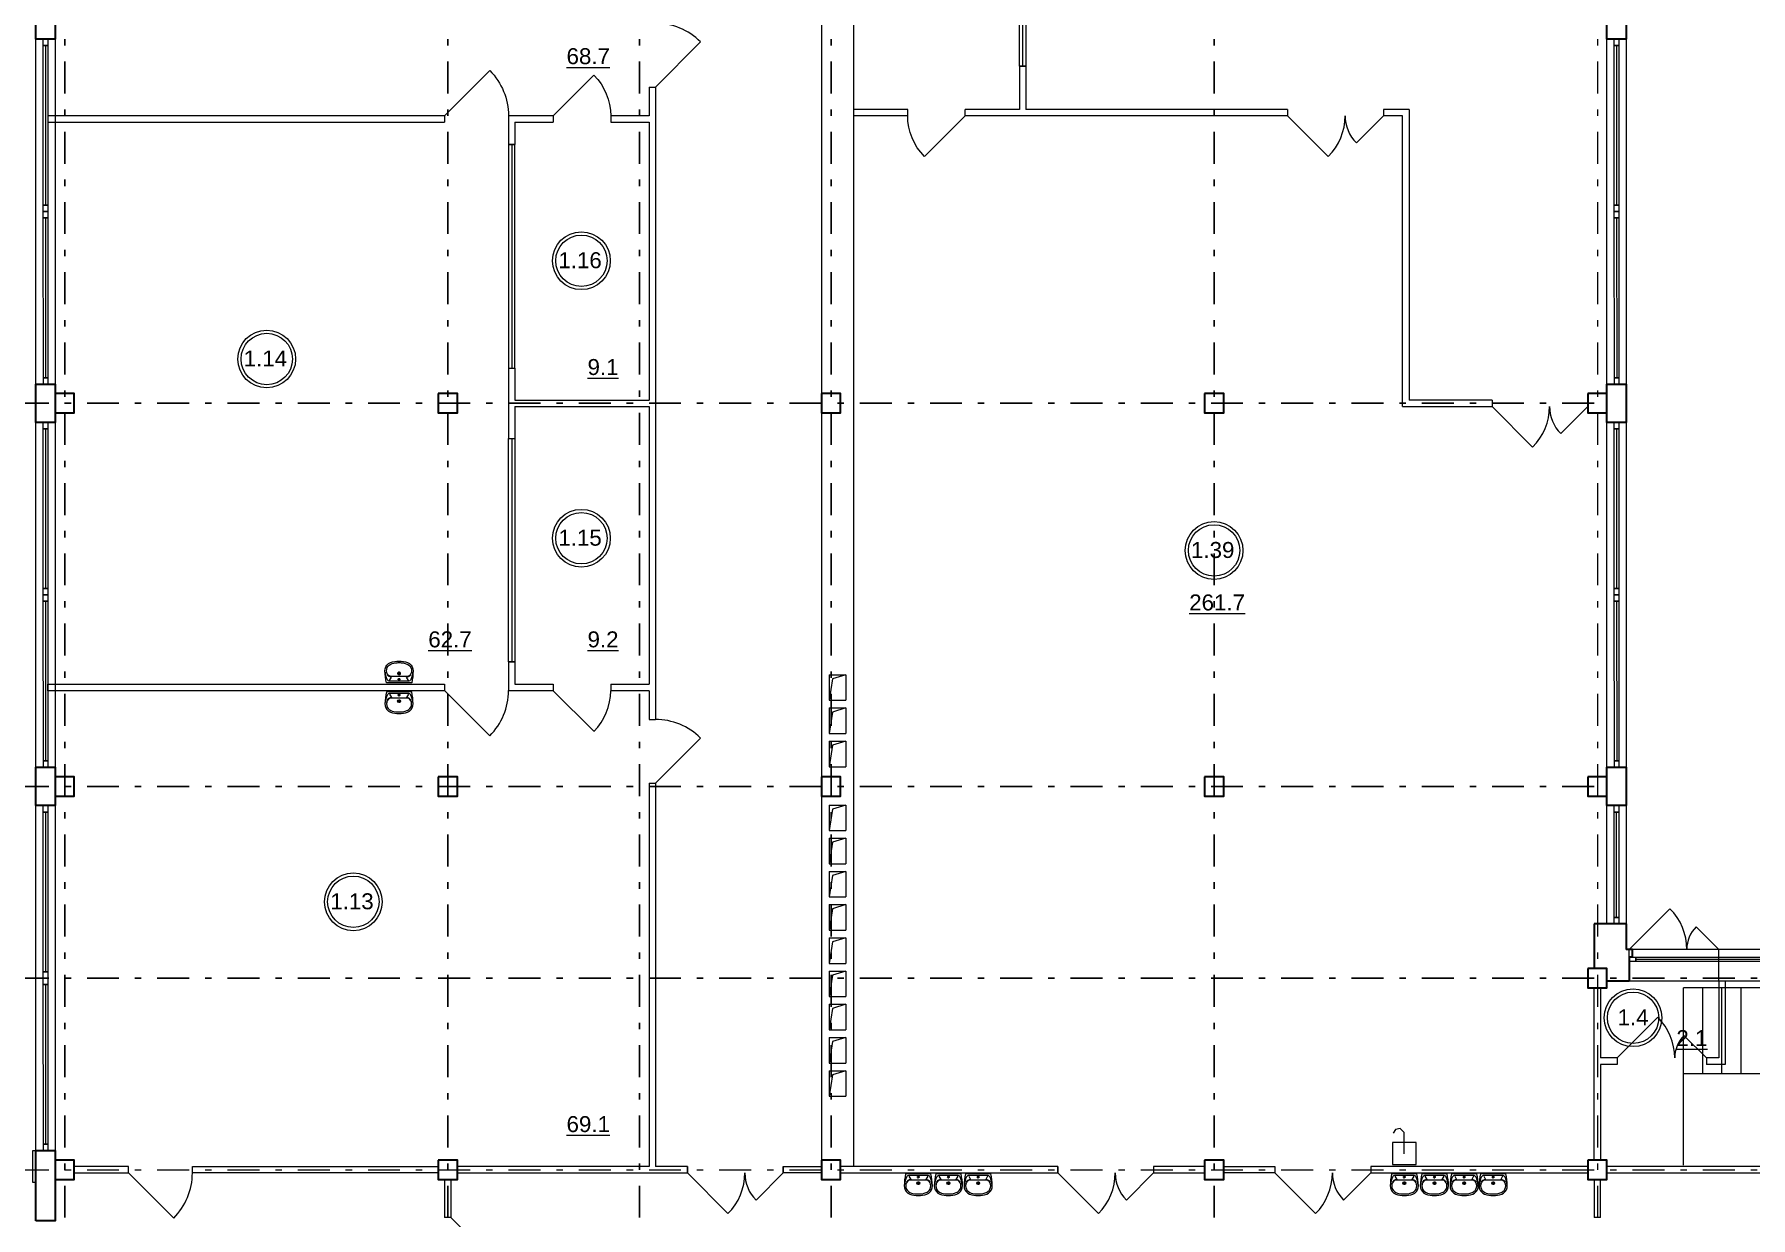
# Model space of a CAD drawing. Header units: metres. Extents: x -306 to 273, y -329 to 512.
# Drawn here: x -4.31 to 22.56, y 397.03 to 415.55 of the extents above; entities that cross this region are included whole.
import ezdxf
from ezdxf.enums import TextEntityAlignment as Align

# ---------------------------------------------------------------- set-up
doc = ezdxf.new("R2010")
doc.units = ezdxf.units.M
doc.header["$MEASUREMENT"] = 0
doc.linetypes.add('( Dashdot )', pattern=[1.001, 0.5, -0.25, 0.001, -0.25])
doc.linetypes.add('DGN Style 3', pattern=[9.681301, 6.915215, -2.766086])
doc.styles.add('Style-Arial', font='arial.ttf')

# ---------------------------------------------------------------- blocks, each defined once
blk = doc.blocks.new('*U1657')
at = {"color": 7, "linetype": 'Continuous', "lineweight": 0}
blk.add_line((1.25, 0.001), (-1.25, -0.001), dxfattribs=at)
at = {"color": 7, "linetype": 'Continuous', "lineweight": 13, "flags": 128}
for points in [[(-1.35, 0.034), (-1.25, 0.034), (-1.25, -0.036), (-1.35, -0.036), (-1.35, 0.034)], [(1.25, 0.036), (1.35, 0.036), (1.35, -0.034), (1.25, -0.034), (1.25, 0.036)]]:
    blk.add_lwpolyline(points, close=True, dxfattribs=at)
at = {"color": 7, "linetype": 'Continuous', "lineweight": 0, "flags": 128}
blk.add_lwpolyline([(-1.25, 0.034), (1.25, 0.036), (1.25, -0.034), (-1.25, -0.036), (-1.25, 0.034)], close=True, dxfattribs=at)
blk = doc.blocks.new('*U1656')
at = {"color": 7, "linetype": 'Continuous', "lineweight": 0}
blk.add_line((1.25, 0), (-1.25, 0), dxfattribs=at)
at = {"color": 7, "linetype": 'Continuous', "lineweight": 13, "flags": 128}
for points in [[(-1.35, 0.035), (-1.25, 0.035), (-1.25, -0.035), (-1.35, -0.035), (-1.35, 0.035)], [(1.25, 0.035), (1.35, 0.035), (1.35, -0.035), (1.25, -0.035), (1.25, 0.035)]]:
    blk.add_lwpolyline(points, close=True, dxfattribs=at)
at = {"color": 7, "linetype": 'Continuous', "lineweight": 0, "flags": 128}
blk.add_lwpolyline([(-1.25, 0.035), (1.25, 0.035), (1.25, -0.035), (-1.25, -0.035), (-1.25, 0.035)], close=True, dxfattribs=at)
blk = doc.blocks.new('*U1779')
at = {"color": 7, "linetype": 'Continuous', "lineweight": 13}
for radius in [0.452, 0.402]:
    blk.add_circle((0, 0), radius, dxfattribs=at)
at = {"color": 7, "linetype": 'Continuous', "lineweight": 13, "style": 'Style-Arial'}
blk.add_text('1.13', height=0.25, dxfattribs=at).set_placement((-0.361, 0.133), align=Align.TOP_LEFT)
blk = doc.blocks.new('*U1780')
at = {"color": 7, "linetype": 'Continuous', "lineweight": 13}
for radius in [0.452, 0.402]:
    blk.add_circle((0, 0), radius, dxfattribs=at)
at = {"color": 7, "linetype": 'Continuous', "lineweight": 13, "style": 'Style-Arial'}
blk.add_text('1.14', height=0.25, dxfattribs=at).set_placement((-0.361, 0.133), align=Align.TOP_LEFT)
blk = doc.blocks.new('*U1781')
at = {"color": 7, "linetype": 'Continuous', "lineweight": 13}
for radius in [0.452, 0.402]:
    blk.add_circle((0, 0), radius, dxfattribs=at)
at = {"color": 7, "linetype": 'Continuous', "lineweight": 13, "style": 'Style-Arial'}
blk.add_text('1.16', height=0.25, dxfattribs=at).set_placement((-0.361, 0.133), align=Align.TOP_LEFT)
blk = doc.blocks.new('*U1782')
at = {"color": 7, "linetype": 'Continuous', "lineweight": 13}
for radius in [0.452, 0.402]:
    blk.add_circle((0, 0), radius, dxfattribs=at)
at = {"color": 7, "linetype": 'Continuous', "lineweight": 13, "style": 'Style-Arial'}
blk.add_text('1.15', height=0.25, dxfattribs=at).set_placement((-0.361, 0.133), align=Align.TOP_LEFT)
blk = doc.blocks.new('*U1660')
at = {"color": 7, "linetype": 'Continuous', "lineweight": 13}
for p, q in [((-0.13, 0.2), (0.13, 0.2)), ((-0.13, 0.2), (-0.13, -0.2)), ((0.13, 0.2), (0.13, -0.2)), ((-0.13, -0.2), (0.13, -0.2))]:
    blk.add_line(p, q, dxfattribs=at)
at = {"color": 7, "linetype": 'Continuous', "lineweight": 13, "flags": 128}
blk.add_lwpolyline([(0.13, 0.2), (-0.076, 0.136), (-0.13, -0.2)], dxfattribs=at)
blk = doc.blocks.new('*U1771')
at = {"color": 7, "linetype": 'Continuous', "lineweight": 13}
for radius in [0.452, 0.402]:
    blk.add_circle((0, 0), radius, dxfattribs=at)
at = {"color": 7, "linetype": 'Continuous', "lineweight": 13, "style": 'Style-Arial'}
blk.add_text('1.39', height=0.25, dxfattribs=at).set_placement((-0.361, 0.133), align=Align.TOP_LEFT)
blk = doc.blocks.new('*U1748')
at = {"color": 7, "linetype": 'Continuous', "lineweight": 13}
for radius in [0.452, 0.402]:
    blk.add_circle((0, 0), radius, dxfattribs=at)
at = {"color": 7, "linetype": 'Continuous', "lineweight": 13, "style": 'Style-Arial'}
blk.add_text('1.4', height=0.25, dxfattribs=at).set_placement((-0.242, 0.133), align=Align.TOP_LEFT)
blk = doc.blocks.new('ум9')
at = {"color": 252, "lineweight": 13}
for p, q in [((0.317, 0), (-0.317, 0)), ((-0.237, -0.059), (-0.19, -0.143)), ((0.228, -0.039), (-0.228, -0.039)), ((0.185, -0.156), (-0.171, -0.156)), ((0.046, -0.234), (-0.046, -0.234)), ((0.035, -0.08), (-0.035, -0.08)), ((0, -0.115), (0, -0.045)), ((0, -0.189), (0, -0.28)), ((0.237, -0.059), (0.19, -0.143))]:
    blk.add_line(p, q, dxfattribs=at)
for centre, radius in [((0, -0.234), 0.0351), ((0, -0.08), 0.0221), ((0, -0.234), 0.0221)]:
    blk.add_circle(centre, radius, dxfattribs=at)
for centre, radius, start, end in [((1.163, -0.334), 1.518, 167.3206, 178.6525), ((-0.135, -0.304), 0.22, 178.312, 234.1043), ((-0.355, -0.298), 0.00065, 358.312, 358.6525), ((0.089, -0.267), 0.429, 154.5977, 180.3349), ((-0.317, -0.001), 0.00065, 90, 167.3206), ((-0.135, -0.303), 0.18, 141.0504, 245.2718), ((-0.228, -0.117), 0.078, 90, 154.5977), ((-0.135, -0.303), 0.193, 141.0504, 147.7493), ((-0.181, -0.302), 0.159, 98.7111, 129.9424), ((-0.181, -0.302), 0.146, 86.1548, 129.9424), ((0.181, -0.302), 0.146, 50.0576, 93.8452), ((0.181, -0.302), 0.159, 50.0576, 81.2889), ((0.135, -0.303), 0.18, 294.7282, 38.9496), ((0.228, -0.117), 0.078, 25.4023, 90), ((0.135, -0.304), 0.22, 305.8957, 1.688), ((0.135, -0.303), 0.193, 32.2507, 38.9496), ((-0.089, -0.267), 0.429, 359.6651, 25.4023), ((0.317, -0.001), 0.00065, 12.6794, 90), ((-1.163, -0.334), 1.518, 1.3475, 12.6794), ((0.355, -0.298), 0.00065, 181.3475, 181.688), ((-0.035, -0.093), 0.452, 239.6448, 267.5368), ((-0.035, -0.093), 0.413, 244.8898, 267.5368), ((0, 0.104), 0.65, 265.1692, 274.8308), ((0, 0.104), 0.611, 265.1692, 274.8308), ((0.035, -0.093), 0.413, 272.4632, 300.3552), ((0.035, -0.093), 0.452, 272.4632, 300.3552)]:
    blk.add_arc(centre, radius, start, end, dxfattribs=at)
blk = doc.blocks.new('*U2074')
at = {"color": 252, "lineweight": 13, "flags": 128}
blk.add_lwpolyline([(-0.002, -0.114), (-0.002, 0.218), (-0.064, 0.283), (-0.14, 0.267), (-0.174, 0.208)], dxfattribs=at)
blk.add_lwpolyline([(-0.185, -0.283), (0.185, -0.283), (0.185, 0.062), (-0.185, 0.062), (-0.185, -0.283)], close=True, dxfattribs=at)
blk = doc.blocks.new('*U1894')
at = {"color": 7, "lineweight": 13}
for p, q in [((-0.7, -0.318), (-0.064, 0.318)), ((0.7, -0.318), (0.346, 0.035))]:
    blk.add_line(p, q, dxfattribs=at)
at = {"color": 7, "lineweight": 0}
for centre, radius, start, end in [((-0.7, -0.318), 0.9, 0, 45), ((0.7, -0.318), 0.5, 135, 180)]:
    blk.add_arc(centre, radius, start, end, dxfattribs=at)
blk = doc.blocks.new('*U1890')
at = {"color": 7, "linetype": 'Continuous', "lineweight": 13}
for p, q in [((0.318, 0.75), (-0.318, 0.114)), ((0.318, -0.75), (-0.106, -0.326))]:
    blk.add_line(p, q, dxfattribs=at)
at = {"color": 7, "linetype": 'Continuous', "lineweight": 0}
for centre, radius, start, end in [((0.318, 0.75), 0.9, 225, 270), ((0.318, -0.75), 0.6, 90, 135)]:
    blk.add_arc(centre, radius, start, end, dxfattribs=at)
blk = doc.blocks.new('*U1888')
at = {"color": 7, "lineweight": 13}
blk.add_line((-0.5, 0.354), (0.207, -0.354), dxfattribs=at)
at = {"color": 7, "lineweight": 0}
blk.add_arc((-0.5, 0.354), 1, 315, 360, dxfattribs=at)
blk = doc.blocks.new('*U2060')
at = {"color": 7, "lineweight": 13}
blk.add_line((-0.318, -0.45), (0.318, 0.186), dxfattribs=at)
at = {"color": 7, "lineweight": 0}
blk.add_arc((-0.318, -0.45), 0.9, 45, 90, dxfattribs=at)

msp = doc.modelspace()

# ---------------------------------------------------------------- linework, layer by layer
at = {"color": 1, "linetype": '( Dashdot )'}
for p, q in [((-3.83381548, 432.72924535), (-3.83381548, 384.20583039)), ((2.16618452, 432.72924535), (2.16618452, 384.20583039)), ((5.16618452, 432.72924535), (5.16618452, 384.20583039)), ((8.16618452, 432.72924535), (8.16618452, 384.20583039)), ((14.16618452, 432.72924535), (14.16618452, 384.20583039)), ((-6.78540339, 409.77924535), (20.16618452, 409.77924535)), ((-6.78540339, 403.77924535), (20.16618452, 403.77924535)), ((-6.78540339, 400.77924535), (65.11459661, 400.77924535))]:
    msp.add_line(p, q, dxfattribs=at)
at = {"color": 1, "linetype": '( Dashdot )', "lineweight": 0}
for p, q in [((20.16618452, 432.72924535), (20.16618452, 384.20583039)), ((-6.78540339, 397.77924535), (65.11459661, 397.77924535))]:
    msp.add_line(p, q, dxfattribs=at)
at = {"color": 7, "linetype": 'Continuous', "lineweight": 13}
for p, q in [((8.01459661, 421.62924535), (8.01459661, 412.52924535)), ((8.51459661, 421.62924535), (8.51459661, 412.52924535)), ((11.11459661, 415.05424535), (11.11459661, 414.37924535)), ((11.21459661, 415.05424535), (11.21459661, 414.37924535)), ((5.31459661, 414.72924535), (5.41459661, 414.72924535)), ((5.31459661, 414.72924535), (5.31459661, 414.27924535)), ((5.41459661, 414.72924535), (5.41459661, 404.82924535)), ((2.11459661, 414.27924535), (2.11459661, 414.17924535)), ((3.11459661, 414.27924535), (3.11459661, 414.17924535)), ((3.11459661, 414.17924535), (3.11459661, 413.82924535)), ((3.21459661, 414.17924535), (3.21459661, 413.82924535)), ((3.81459661, 414.27924535), (3.81459661, 414.17924535)), ((4.71459661, 414.27924535), (4.71459661, 414.17924535)), ((5.31459661, 414.17924535), (5.31459661, 409.82924535)), ((9.36459661, 414.37924535), (8.51459661, 414.37924535)), ((9.36459661, 414.27924535), (8.51459661, 414.27924535)), ((9.36459661, 414.27924535), (9.36459661, 414.37924535)), ((10.26459661, 414.27924535), (9.6282005, 413.64284925)), ((11.11459661, 414.37924535), (10.26459661, 414.37924535)), ((10.26459661, 414.27924535), (10.26459661, 414.37924535)), ((15.31459661, 414.27924535), (10.26459661, 414.27924535)), ((15.31459661, 414.37924535), (11.21459661, 414.37924535)), ((15.31459661, 414.37924535), (15.31459661, 414.27924535)), ((17.21459661, 414.37924535), (16.81459661, 414.37924535)), ((16.81459661, 414.37924535), (16.81459661, 414.27924535)), ((17.11459661, 414.27924535), (16.81459661, 414.27924535)), ((3.11459661, 413.82924535), (3.21459661, 413.82924535)), ((8.01459661, 412.52924535), (8.01459661, 397.62924535)), ((8.51459661, 412.52924535), (8.51459661, 397.82924535)), ((3.11459661, 410.32924535), (3.11459661, 409.22924535)), ((3.21459661, 410.32924535), (3.21459661, 409.82924535)), ((3.21459661, 409.82924535), (5.31459661, 409.82924535)), ((3.21459661, 409.72924535), (5.31459661, 409.72924535)), ((3.21459661, 409.72924535), (3.21459661, 409.22924535)), ((5.31459661, 409.72924535), (5.31459661, 405.37924535)), ((18.51459661, 409.82924535), (18.51459661, 409.72924535)), ((3.11459661, 405.72924535), (3.21459661, 405.72924535)), ((3.11459661, 405.72924535), (3.11459661, 405.27924535)), ((3.21459661, 405.72924535), (3.21459661, 405.37924535)), ((2.11459661, 405.37924535), (2.11459661, 405.27924535)), ((3.81459661, 405.37924535), (3.81459661, 405.27924535)), ((4.71459661, 405.37924535), (4.71459661, 405.27924535)), ((5.31459661, 405.27924535), (5.31459661, 404.82924535)), ((5.31459661, 404.82924535), (5.41459661, 404.82924535)), ((5.31459661, 403.82924535), (5.41459661, 403.82924535)), ((5.31459661, 403.82924535), (5.31459661, 397.82924535)), ((5.41459661, 403.82924535), (5.41459661, 397.82924535)), ((22.06459661, 400.72924535), (22.06459661, 399.52924535)), ((22.16459661, 400.72924535), (22.16459661, 399.42924535)), ((20.47459661, 399.52924535), (20.21459661, 399.52924535)), ((20.47459661, 399.42924535), (20.21459661, 399.42924535)), ((22.06459661, 399.52924535), (21.87459661, 399.52924535)), ((22.16459661, 399.42924535), (21.87459661, 399.42924535)), ((5.91459661, 397.82924535), (5.91459661, 397.72924535)), ((7.41459661, 397.82924535), (7.41459661, 397.72924535)), ((11.71459661, 397.82924535), (11.71459661, 397.72924535)), ((13.21459661, 397.82924535), (13.21459661, 397.72924535)), ((15.11459661, 397.82924535), (15.11459661, 397.72924535)), ((16.61459661, 397.82924535), (16.61459661, 397.72924535)), ((2.21459661, 397.02924535), (2.11459661, 397.02924535)), ((20.21459661, 397.02924535), (20.11459661, 397.02924535))]:
    msp.add_line(p, q, dxfattribs=at)
at = {"color": 7, "lineweight": 0}
for p, q in [((11.16459661, 419.25424535), (11.16459661, 415.05424535)), ((3.16459661, 413.82924535), (3.16459661, 410.32924535)), ((3.16459661, 409.22924535), (3.16459661, 405.72924535))]:
    msp.add_line(p, q, dxfattribs=at)
at = {"color": 7, "lineweight": 13}
for p, q in [((11.11459661, 415.05424535), (11.21459661, 415.05424535)), ((3.11459661, 410.32924535), (3.21459661, 410.32924535)), ((3.11459661, 409.22924535), (3.21459661, 409.22924535))]:
    msp.add_line(p, q, dxfattribs=at)
at = {"color": 7, "linetype": 'Continuous', "lineweight": 0}
for p, q in [((20.46459661, 401.72924535), (20.46459661, 403.37924535)), ((25.91459661, 401.22924535), (20.71459661, 401.22924535)), ((20.76459661, 401.07424535), (23.26459661, 401.07424535)), ((25.96459661, 400.72924535), (20.66459661, 400.72924535))]:
    msp.add_line(p, q, dxfattribs=at)
at = {"color": 7, "linetype": 'Continuous', "lineweight": 30}
for p, q in [((20.61459661, 401.62924535), (20.11459661, 401.62924535)), ((20.11459661, 401.62924535), (20.11459661, 400.92924535)), ((20.61459661, 401.62924535), (20.61459661, 401.22924535)), ((20.71459661, 401.22924535), (20.61459661, 401.22924535)), ((20.66459661, 401.10924535), (20.66459661, 400.72924535)), ((20.71459661, 401.10924535), (20.66459661, 401.10924535)), ((20.71459661, 401.10924535), (20.71459661, 401.22924535)), ((20.66459661, 400.72924535), (20.31459661, 400.72924535))]:
    msp.add_line(p, q, dxfattribs=at)
at = {"color": 7, "linetype": 'DGN Style 3', "lineweight": 0}
for p, q in [((20.66459661, 400.72924535), (20.66459661, 401.22924535)), ((22.06459661, 400.72924535), (22.06459661, 401.22924535)), ((21.51459661, 397.84924535), (21.51459661, 400.62924535)), ((22.71459661, 400.62924535), (21.51459661, 400.62924535)), ((21.81459661, 399.27924535), (21.81459661, 400.62924535)), ((22.11459661, 399.27924535), (22.11459661, 400.62924535)), ((22.41459661, 399.27924535), (22.41459661, 400.62924535)), ((23.31459661, 399.27924535), (21.51459661, 399.27924535))]:
    msp.add_line(p, q, dxfattribs=at)
at = {"color": 7, "lineweight": 0, "flags": 128}
for points in [[(11.11459661, 419.25424535), (11.21459661, 419.25424535), (11.21459661, 415.05424535), (11.11459661, 415.05424535), (11.11459661, 419.25424535)], [(3.11459661, 410.32924535), (3.21459661, 410.32924535), (3.21459661, 413.82924535), (3.11459661, 413.82924535), (3.11459661, 410.32924535)], [(3.11459661, 405.72924535), (3.11459661, 409.22924535), (3.21459661, 409.22924535), (3.21459661, 405.72924535), (3.11459661, 405.72924535)]]:
    msp.add_lwpolyline(points, close=True, dxfattribs=at)
at = {"color": 7, "linetype": 'Continuous', "lineweight": 30, "flags": 128}
for points in [[(-4.28540339, 415.47924535), (-4.28540339, 416.07924535), (-3.98540339, 416.07924535), (-3.98540339, 415.47924535), (-4.28540339, 415.47924535)], [(20.31459661, 415.47924535), (20.31459661, 416.07924535), (20.61459661, 416.07924535), (20.61459661, 415.47924535), (20.31459661, 415.47924535)], [(-4.28540339, 409.47924535), (-4.28540339, 410.07924535), (-3.98540339, 410.07924535), (-3.98540339, 409.47924535), (-4.28540339, 409.47924535)], [(-3.98540339, 409.92924535), (-3.98540339, 409.62924535), (-3.68540339, 409.62924535), (-3.68540339, 409.92924535), (-3.98540339, 409.92924535)], [(2.01459661, 409.92924535), (2.01459661, 409.62924535), (2.31459661, 409.62924535), (2.31459661, 409.92924535), (2.01459661, 409.92924535)], [(8.01459661, 409.92924535), (8.01459661, 409.62924535), (8.31459661, 409.62924535), (8.31459661, 409.92924535), (8.01459661, 409.92924535)], [(14.01459661, 409.92924535), (14.01459661, 409.62924535), (14.31459661, 409.62924535), (14.31459661, 409.92924535), (14.01459661, 409.92924535)], [(20.01459661, 409.92924535), (20.01459661, 409.62924535), (20.31459661, 409.62924535), (20.31459661, 409.92924535), (20.01459661, 409.92924535)], [(20.31459661, 409.47924535), (20.31459661, 410.07924535), (20.61459661, 410.07924535), (20.61459661, 409.47924535), (20.31459661, 409.47924535)], [(-4.28540339, 403.47924535), (-4.28540339, 404.07924535), (-3.98540339, 404.07924535), (-3.98540339, 403.47924535), (-4.28540339, 403.47924535)], [(20.31459661, 403.47924535), (20.31459661, 404.07924535), (20.61459661, 404.07924535), (20.61459661, 403.47924535), (20.31459661, 403.47924535)], [(-3.98540339, 403.92924535), (-3.98540339, 403.62924535), (-3.68540339, 403.62924535), (-3.68540339, 403.92924535), (-3.98540339, 403.92924535)], [(2.01459661, 403.92924535), (2.01459661, 403.62924535), (2.31459661, 403.62924535), (2.31459661, 403.92924535), (2.01459661, 403.92924535)], [(8.01459661, 403.92924535), (8.01459661, 403.62924535), (8.31459661, 403.62924535), (8.31459661, 403.92924535), (8.01459661, 403.92924535)], [(14.01459661, 403.92924535), (14.01459661, 403.62924535), (14.31459661, 403.62924535), (14.31459661, 403.92924535), (14.01459661, 403.92924535)], [(20.01459661, 403.92924535), (20.01459661, 403.62924535), (20.31459661, 403.62924535), (20.31459661, 403.92924535), (20.01459661, 403.92924535)], [(20.01459661, 400.92924535), (20.01459661, 400.62924535), (20.31459661, 400.62924535), (20.31459661, 400.92924535), (20.01459661, 400.92924535)], [(-4.28540339, 396.97924535), (-4.28540339, 398.07924535), (-3.98540339, 398.07924535), (-3.98540339, 396.97924535), (-4.28540339, 396.97924535)], [(-3.98540339, 397.92924535), (-3.98540339, 397.62924535), (-3.68540339, 397.62924535), (-3.68540339, 397.92924535), (-3.98540339, 397.92924535)], [(2.01459661, 397.92924535), (2.01459661, 397.62924535), (2.31459661, 397.62924535), (2.31459661, 397.92924535), (2.01459661, 397.92924535)], [(8.01459661, 397.92924535), (8.01459661, 397.62924535), (8.31459661, 397.62924535), (8.31459661, 397.92924535), (8.01459661, 397.92924535)], [(14.01459661, 397.92924535), (14.01459661, 397.62924535), (14.31459661, 397.62924535), (14.31459661, 397.92924535), (14.01459661, 397.92924535)], [(20.01459661, 397.92924535), (20.01459661, 397.62924535), (20.31459661, 397.62924535), (20.31459661, 397.92924535), (20.01459661, 397.92924535)]]:
    msp.add_lwpolyline(points, close=True, dxfattribs=at)
at = {"color": 7, "linetype": 'Continuous', "lineweight": 0, "flags": 128}
for points in [[(-4.28540339, 410.07924535), (-4.28540339, 415.47924535), (-3.98540339, 415.47924535), (-3.98540339, 410.07924535), (-4.28540339, 410.07924535)], [(20.31459661, 410.07924535), (20.31459661, 415.47924535), (20.61459661, 415.47924535), (20.61459661, 410.07924535), (20.31459661, 410.07924535)], [(-4.28540339, 404.07924535), (-4.28540339, 409.47924535), (-3.98540339, 409.47924535), (-3.98540339, 404.07924535), (-4.28540339, 404.07924535)], [(20.31459661, 404.07924535), (20.31459661, 409.47924535), (20.61459661, 409.47924535), (20.61459661, 404.07924535), (20.31459661, 404.07924535)], [(-4.28540339, 398.07924535), (-4.28540339, 403.47924535), (-3.98540339, 403.47924535), (-3.98540339, 398.07924535), (-4.28540339, 398.07924535)], [(20.61459661, 403.47924535), (20.61459661, 401.62924535), (20.31459661, 401.62924535), (20.31459661, 403.47924535), (20.61459661, 403.47924535)], [(20.42959661, 403.37924535), (20.49959661, 403.37924535), (20.49959661, 401.72924535), (20.42959661, 401.72924535), (20.42959661, 403.37924535)], [(25.96459661, 401.10924535), (25.96459661, 401.03924535), (20.76459661, 401.03924535), (20.76459661, 401.10924535), (25.96459661, 401.10924535)]]:
    msp.add_lwpolyline(points, close=True, dxfattribs=at)
at = {"color": 7, "linetype": 'Continuous', "lineweight": 13, "flags": 128}
for points in [[(2.11459661, 414.27924535), (-4.09930618, 414.27924535), (-4.09930618, 414.17924535), (2.11459661, 414.17924535)], [(3.81459661, 414.27924535), (3.11459661, 414.27924535)], [(3.21459661, 414.17924535), (3.81459661, 414.17924535)], [(5.31459661, 414.27924535), (4.71459661, 414.27924535)], [(4.71459661, 414.17924535), (5.31459661, 414.17924535)], [(17.11459661, 409.72924535), (17.11459661, 414.27924535)], [(17.21459661, 414.37924535), (17.21459661, 409.82924535)], [(17.11459661, 409.72924535), (18.51459661, 409.72924535)], [(18.51459661, 409.82924535), (17.21459661, 409.82924535)], [(2.11459661, 405.27924535), (-4.09930618, 405.27924535), (-4.09930618, 405.37924535), (2.11459661, 405.37924535)], [(3.81459661, 405.27924535), (3.11459661, 405.27924535)], [(3.21459661, 405.37924535), (3.81459661, 405.37924535)], [(4.71459661, 405.37924535), (5.31459661, 405.37924535)], [(5.31459661, 405.27924535), (4.71459661, 405.27924535)], [(20.21459661, 399.42924535), (20.21459661, 397.92924535), (20.11459661, 397.92924535), (20.11459661, 400.62924535), (20.21459661, 400.62924535), (20.21459661, 399.52924535)], [(20.47459661, 399.52924535), (20.47459661, 399.42924535)], [(21.87459661, 399.52924535), (21.87459661, 399.42924535)], [(5.31459661, 397.82924535), (2.31459661, 397.82924535), (2.31459661, 397.72924535), (5.91459661, 397.72924535), (5.91459661, 397.82924535), (5.41459661, 397.82924535)], [(24.61459661, 397.82924535), (20.31459661, 397.82924535), (20.31459661, 397.72924535), (24.61459661, 397.72924535)], [(2.21459661, 397.02924535), (2.21459661, 397.62924535), (2.11459661, 397.62924535), (2.11459661, 397.02924535)], [(20.21459661, 397.02924535), (20.21459661, 397.62924535), (20.11459661, 397.62924535), (20.11459661, 397.02924535)]]:
    msp.add_lwpolyline(points, dxfattribs=at)
for points in [[(20.49959661, 403.47924535), (20.49959661, 403.37924535), (20.42959661, 403.37924535), (20.42959661, 403.47924535), (20.49959661, 403.47924535)], [(20.49959661, 401.72924535), (20.49959661, 401.62924535), (20.42959661, 401.62924535), (20.42959661, 401.72924535), (20.49959661, 401.72924535)], [(20.76459661, 401.03924535), (20.66459661, 401.03924535), (20.66459661, 401.10924535), (20.76459661, 401.10924535), (20.76459661, 401.03924535)], [(-4.33540339, 398.07924535), (-4.28540339, 398.07924535), (-4.28540339, 397.57924535), (-4.33540339, 397.57924535), (-4.33540339, 398.07924535)], [(-3.68540339, 397.72924535), (-2.83540339, 397.72924535), (-2.83540339, 397.82924535), (-3.68540339, 397.82924535), (-3.68540339, 397.72924535)], [(2.01459661, 397.72924535), (-1.83540339, 397.72924535), (-1.83540339, 397.82924535), (2.01459661, 397.82924535), (2.01459661, 397.72924535)], [(8.01459661, 397.72924535), (7.41459661, 397.72924535), (7.41459661, 397.82924535), (8.01459661, 397.82924535), (8.01459661, 397.72924535)], [(8.31459661, 397.72924535), (11.71459661, 397.72924535), (11.71459661, 397.82924535), (8.31459661, 397.82924535), (8.31459661, 397.72924535)], [(13.21459661, 397.82924535), (13.21459661, 397.72924535), (14.01459661, 397.72924535), (14.01459661, 397.82924535), (13.21459661, 397.82924535)], [(15.11459661, 397.82924535), (15.11459661, 397.72924535), (14.31459661, 397.72924535), (14.31459661, 397.82924535), (15.11459661, 397.82924535)], [(16.61459661, 397.72924535), (20.01459661, 397.72924535), (20.01459661, 397.82924535), (16.61459661, 397.82924535), (16.61459661, 397.72924535)]]:
    msp.add_lwpolyline(points, close=True, dxfattribs=at)
at = {"color": 7, "linetype": 'Continuous', "lineweight": 0, "extrusion": (0, 0, -1)}
msp.add_arc((-10.26459661, 414.27924535), 0.9, 315, 0, dxfattribs=at)

# ---------------------------------------------------------------- block references
at = {"color": 7, "lineweight": 13}
for name, p, rotation in [('*U1888', (5.76812401, 415.22919875), 90), ('*U2060', (4.26461921, 404.96109196), 270), ('*U1888', (5.76812401, 404.32919875), 90)]:
    msp.add_blockref(name, p, dxfattribs=dict(at, rotation=rotation))
at = {"color": 7, "linetype": 'Continuous', "lineweight": 13}
for name, p, rotation in [('*U1656', (-4.13544435, 414.12919875), 90), ('*U1656', (20.46455565, 414.12919875), 90), ('*U1890', (16.06457401, 413.96104875), 90), ('*U1657', (-4.13434435, 411.42919875), 90), ('*U1657', (20.46565565, 411.42919875), 90), ('*U1890', (19.26457401, 409.41104875), 90), ('*U1656', (-4.13544435, 408.12919875), 90), ('*U1656', (20.46455565, 408.12919875), 90), ('*U1657', (-4.13434435, 405.42919875), 90), ('*U1657', (20.46565565, 405.42919875), 90), ('*U1656', (-4.13544435, 402.12919875), 90), ('*U1657', (-4.13434435, 399.42919875), 90), ('*U1890', (6.66457401, 397.41104875), 90), ('*U1890', (12.46457401, 397.41104875), 90), ('*U1890', (15.86457401, 397.41104875), 90), ('*U1890', (2.53279321, 396.27922275), 180)]:
    msp.add_blockref(name, p, dxfattribs=dict(at, rotation=rotation))
at = {"color": 7, "lineweight": 13, "extrusion": (0, 0, -1)}
for name, p, rotation in [('*U1888', (-2.61455, 414.63277275), 180), ('*U2060', (-4.26461921, 414.59739875), 90)]:
    msp.add_blockref(name, p, dxfattribs=dict(at, rotation=rotation))
at = {"color": 7, "linetype": 'Continuous', "lineweight": 13}
for name, p in [('*U1781', (4.25597492, 412.00990441)), ('*U1780', (-0.67149051, 410.47143569)), ('*U1782', (4.25597492, 407.66599273)), ('*U1771', (14.16225416, 407.47385032)), ('*U1660', (8.26455, 405.32928631)), ('*U1660', (8.26455, 404.80928631)), ('*U1660', (8.26455, 404.28928631)), ('*U1660', (8.26455, 403.28928631)), ('*U1660', (8.26455, 402.76928631)), ('*U1779', (0.68473656, 401.97381327)), ('*U1660', (8.26455, 402.24928631)), ('*U1660', (8.26455, 401.72928631)), ('*U1660', (8.26455, 401.20928631)), ('*U1660', (8.26455, 400.68928631)), ('*U1748', (20.72257998, 400.15846666)), ('*U1660', (8.26455, 400.16928631)), ('*U1660', (8.26455, 399.64928631)), ('*U1660', (8.26455, 399.12928631))]:
    msp.add_blockref(name, p, dxfattribs=at)
at = {"color": 252, "lineweight": 13, "extrusion": (0, 0, -1), "xscale": 0.622159090909089, "yscale": 0.622159090909089, "zscale": 0.622159090909089, "rotation": 180}
msp.add_blockref('ум9', (-1.4004982, 405.40290993), dxfattribs=at)
at = {"color": 7, "lineweight": 13}
for name, p in [('*U1888', (2.61455, 404.92571795)), ('*U1894', (21.36455, 401.54746795)), ('*U1894', (21.17455, 399.84746795)), ('*U1888', (-2.33545, 397.37571795))]:
    msp.add_blockref(name, p, dxfattribs=at)
at = {"color": 252, "lineweight": 13, "xscale": 0.622159090909089, "yscale": 0.622159090909089, "zscale": 0.622159090909089}
for p in [(1.4004982, 405.26108269), (9.53102256, 397.71536684), (10.00226113, 397.71536684), (10.46847997, 397.71536684), (17.14100996, 397.71536684), (17.61224853, 397.71536684), (18.07846737, 397.71536684), (18.5324173, 397.71536684)]:
    msp.add_blockref('ум9', p, dxfattribs=at)
at = {"color": 252, "lineweight": 13}
msp.add_blockref('*U2074', (17.14165, 398.14423631), dxfattribs=at)

# ---------------------------------------------------------------- texts
at = {"color": 7, "linetype": 'Continuous', "lineweight": 13, "style": 'Style-Arial'}
for s, p in [('%%u68.7%%U', (4.02340249, 415.33731578)), ('%%u9.1%%U', (4.35204991, 410.47103748)), ('%%u261.7%%U', (13.77296685, 406.7856807)), ('%%u62.7%%U', (1.85849224, 406.20764277)), ('%%u9.2%%U', (4.35204991, 406.20764277)), ('%%u2.1%%U', (21.40167828, 399.96483574)), ('%%u69.1%%U', (4.02340249, 398.61926901))]:
    msp.add_text(s, height=0.25, dxfattribs=at).set_placement(p, align=Align.TOP_LEFT)

doc.saveas('drawing.dxf')
